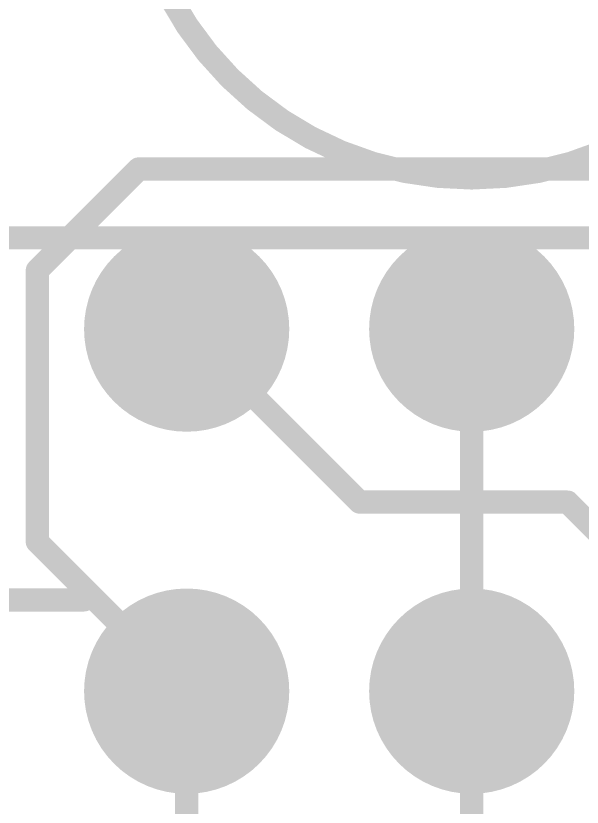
# Model space of a CAD drawing. Extents: x -17.8 to 15.3, y -5.1 to 28.
# Drawn here: x 3.62 to 8.59, y 4.18 to 11.12 of the extents above; entities that cross this region are included whole.
import ezdxf

# ---------------------------------------------------------------- set-up
doc = ezdxf.new("R2010")
doc.units = 0
for name, color, linetype in [('1', 12, 'CONTINUOUS'), ('16', 132, 'CONTINUOUS'), ('17', 110, 'CONTINUOUS'), ('21', 41, 'CONTINUOUS'), ('22', 40, 'CONTINUOUS'), ('51', 53, 'CONTINUOUS')]:
    doc.layers.add(name, color=color, linetype=linetype)

# ---------------------------------------------------------------- blocks, each defined once
blk = doc.blocks.new('ROUNDP')
at = {"const_width": 0.5}
blk.add_lwpolyline([(0, -0.25, 1), (0, 0.25, 1), (0, -0.25)], format="xyb", dxfattribs=at)

msp = doc.modelspace()

# ---------------------------------------------------------------- linework, layer by layer
at = {"layer": '1', "const_width": 0.2032}
for points in [[(3.81, 8.89), (4.699, 9.779)], [(4.699, 9.779), (8.716, 9.779)], [(3.81, 6.51), (3.81, 8.89)], [(6.637, 6.858), (5.12, 8.375)], [(8.462, 6.858), (6.637, 6.858)], [(10.12, 5.2), (8.462, 6.858)], [(5.12, 5.2), (3.81, 6.51)], [(5.12, 5.2), (5.12, 1.31)], [(7.62, 1.27), (7.62, 5.2)]]:
    msp.add_lwpolyline(points, dxfattribs=at)
at = {"layer": '1', "const_width": 0.1016}
for points in [[(4.699, 9.8298, 1), (4.699, 9.7282)], [(4.7349, 9.7431, 1), (4.6631, 9.8149)], [(3.8608, 8.89, 1), (3.7592, 8.89)], [(3.7741, 8.9259, 1), (3.8459, 8.8541)], [(5.1559, 8.4109, 1), (5.0841, 8.3391)], [(6.637, 6.9088, 1), (6.637, 6.8072)], [(6.6011, 6.8221, 1), (6.6729, 6.8939)], [(8.4979, 6.8939, 1), (8.4261, 6.8221)], [(8.462, 6.8072, 1), (8.462, 6.9088)], [(3.8459, 6.5459, 1), (3.7741, 6.4741)], [(3.7592, 6.51, 1), (3.8608, 6.51)], [(5.1708, 5.2, 1), (5.0692, 5.2)], [(5.0841, 5.1641, 1), (5.1559, 5.2359)], [(7.6708, 5.2, 1), (7.5692, 5.2)]]:
    msp.add_lwpolyline(points, format="xyb", dxfattribs=at)
at = {"layer": '16', "const_width": 0.2032}
msp.add_lwpolyline([(7.62, 5.2), (7.62, 8.375)], dxfattribs=at)
at = {"layer": '16', "const_width": 0.1016}
for points in [[(7.6708, 8.375, 1), (7.5692, 8.375)], [(7.5692, 5.2, 1), (7.6708, 5.2)]]:
    msp.add_lwpolyline(points, format="xyb", dxfattribs=at)
at = {"layer": '21', "const_width": 0.2032}
msp.add_lwpolyline([(2.2262, 9.175), (4.22, 9.175)], dxfattribs=at)
at = {"layer": '21', "const_width": 0.1016}
msp.add_lwpolyline([(4.22, 9.1242, 1), (4.22, 9.2258)], format="xyb", dxfattribs=at)
at = {"layer": '22'}
for points, const_width in [([(7.62, 9.7, 1), (7.62, 15.7, 1), (7.62, 9.7)], 0.2032), ([(4.22, 5.9492, 1), (4.22, 6.0508)], 0.1016)]:
    msp.add_lwpolyline(points, format="xyb", dxfattribs=dict(at, const_width=const_width))
at = {"layer": '22', "const_width": 0.2032}
msp.add_lwpolyline([(2.2262, 6), (4.22, 6)], dxfattribs=at)
at = {"layer": '51', "const_width": 0.2032}
msp.add_lwpolyline([(11.02, 9.175), (4.22, 9.175)], dxfattribs=at)
at = {"layer": '51', "const_width": 0.1016}
msp.add_lwpolyline([(4.22, 9.2258, 1), (4.22, 9.1242)], format="xyb", dxfattribs=at)

# ---------------------------------------------------------------- block references
at = {"layer": '17', "xscale": 1.8, "yscale": 1.8}
for p in [(5.12, 8.375), (5.12, 8.375), (7.62, 8.375), (7.62, 8.375)]:
    msp.add_blockref('ROUNDP', p, dxfattribs=at)
at = {"layer": '17', "xscale": 1.8, "yscale": 1.8, "rotation": 180}
for p in [(5.12, 5.2), (5.12, 5.2), (7.62, 5.2), (7.62, 5.2)]:
    msp.add_blockref('ROUNDP', p, dxfattribs=at)

doc.saveas('drawing.dxf')
